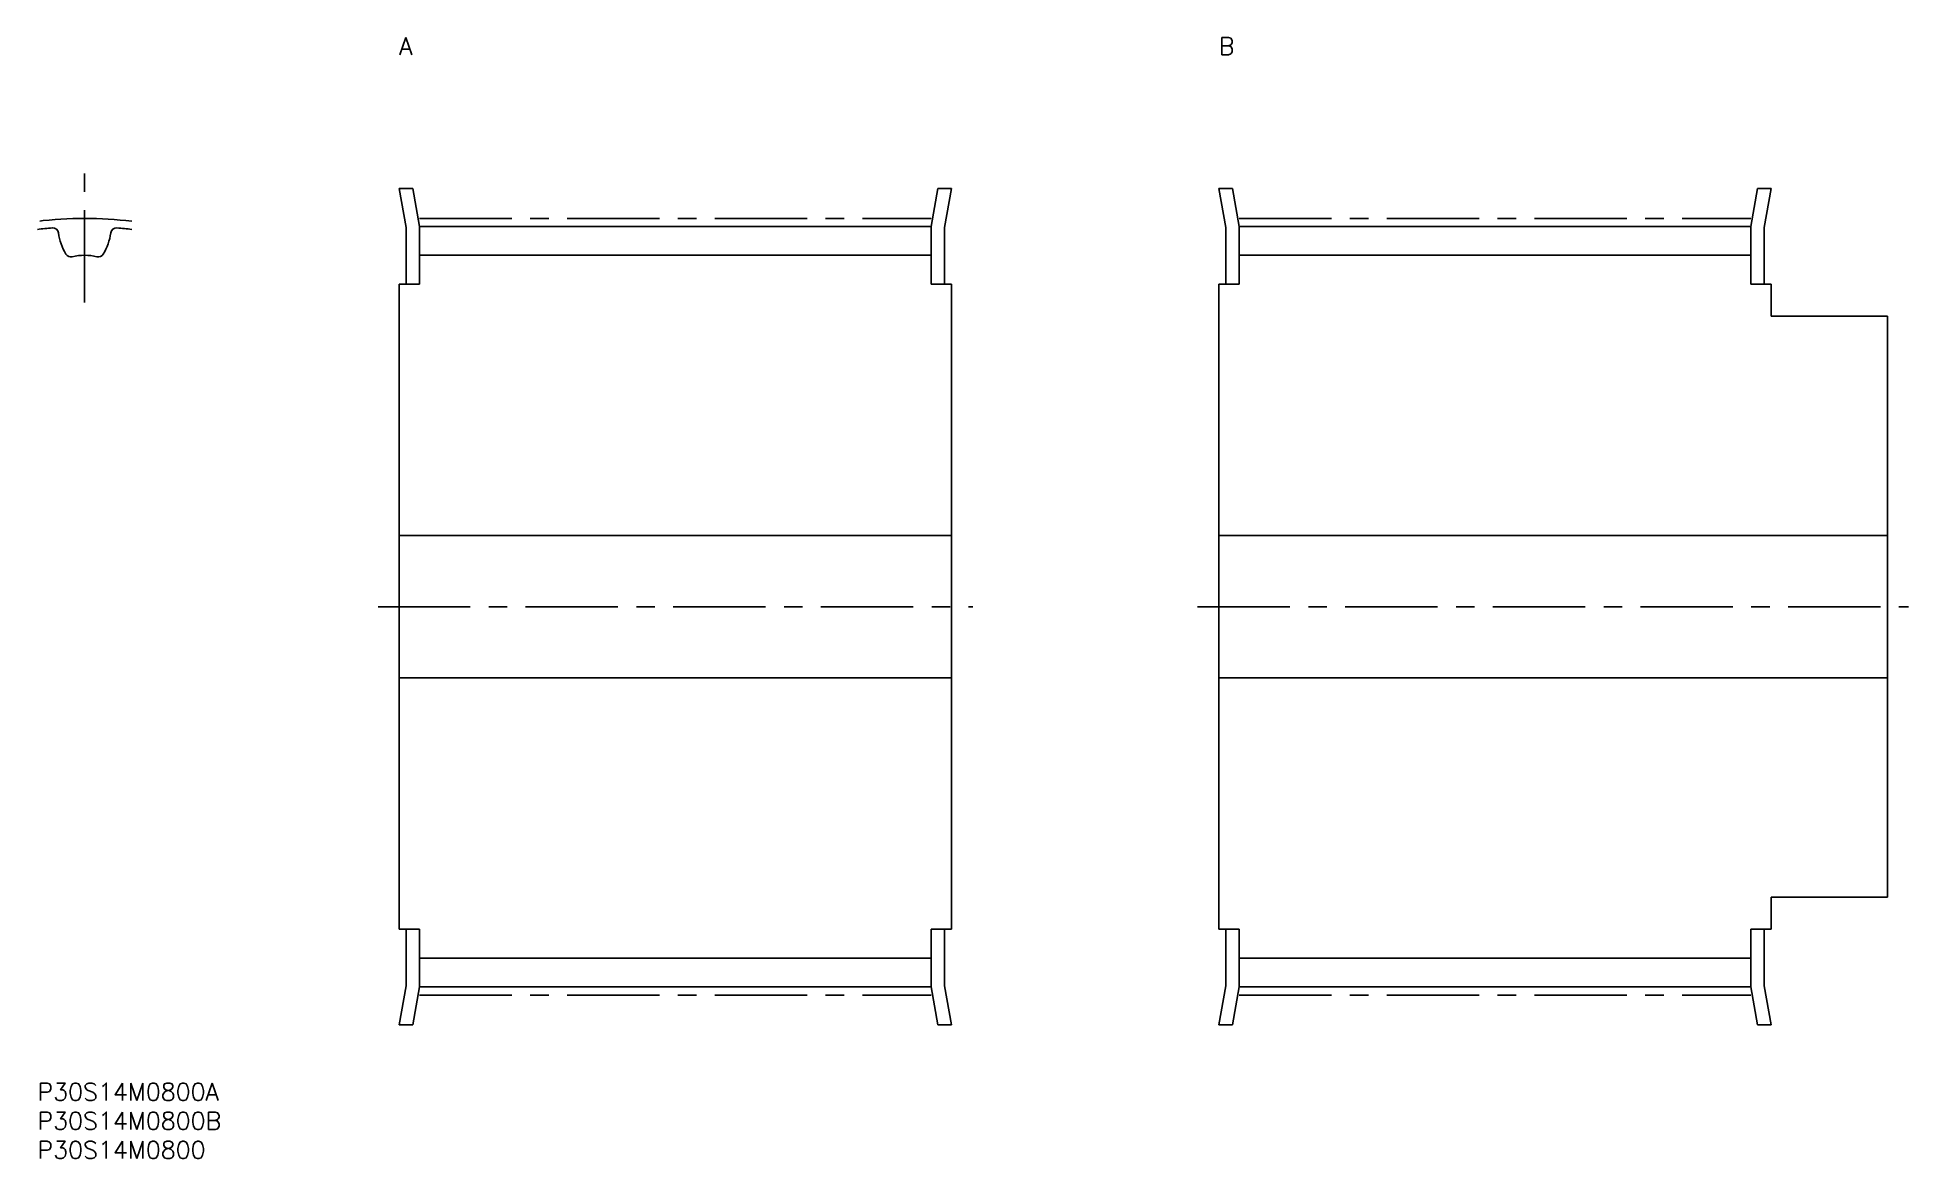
# Model space of a CAD drawing. Extents: x 0 to 322, y -13 to 180.
import ezdxf

# ---------------------------------------------------------------- set-up
doc = ezdxf.new("R2010")
doc.units = 0
doc.header["$LTSCALE"] = 0.5
doc.linetypes.add('CENTER', pattern=[50.8, 31.75, -6.35, 6.35, -6.35])
for name, color, linetype in [('MSM_CENTER', 1, 'CENTER'), ('MSM_CONTINUOUS', 7, 'CONTINUOUS'), ('MSM_PART_NUMBER', 7, 'CONTINUOUS')]:
    doc.layers.add(name, color=color, linetype=linetype)
doc.styles.get("Standard").update_dxf_attribs({"font": 'txt.shx', "height": 3, "bigfont": 'bigfont.shx'})

# ---------------------------------------------------------------- blocks, each defined once
blk = doc.blocks.new('*U31')
at = {"layer": 'MSM_PART_NUMBER'}
blk.add_text('P30S14M0800A', height=3, dxfattribs=at).set_placement((0, -3))
blk = doc.blocks.new('*U32')
at = {"layer": 'MSM_PART_NUMBER'}
blk.add_text('P30S14M0800B', height=3, dxfattribs=at).set_placement((0, -8))
blk = doc.blocks.new('*U33')
at = {"layer": 'MSM_PART_NUMBER'}
blk.add_text('P30S14M0800', height=3, dxfattribs=at).set_placement((0, -13))
blk = doc.blocks.new('*U34')
at = {"layer": 'MSM_PART_NUMBER'}
blk.add_text('A', height=3, dxfattribs=at).set_placement((62.24, 177))
blk = doc.blocks.new('*U35')
at = {"layer": 'MSM_PART_NUMBER'}
blk.add_text('B', height=3, dxfattribs=at).set_placement((203.24, 177))

msp = doc.modelspace()

# ---------------------------------------------------------------- linework, layer by layer
at = {"layer": 'MSM_CENTER'}
for p, q in [((8.12, 134.37), (8.12, 157.6)), ((65.74, 148.84), (153.74, 148.84)), ((206.74, 148.84), (294.74, 148.84)), ((58.59, 82), (160.89, 82)), ((199.59, 82), (321.89, 82)), ((65.74, 15.15), (153.74, 15.15)), ((206.74, 15.15), (294.74, 15.15))]:
    msp.add_line(p, q, dxfattribs=at)
msp.add_arc((8.12, 82), 66.84, 83.0221, 96.9779, dxfattribs=at)
at = {"layer": 'MSM_CONTINUOUS'}
for p, q in [((64.58, 154), (62.24, 154)), ((62.24, 154), (63.44, 147.25)), ((65.74, 147.45), (64.58, 154)), ((154.91, 154), (153.74, 147.45)), ((157.24, 154), (154.91, 154)), ((156.04, 147.25), (157.24, 154)), ((205.58, 154), (203.24, 154)), ((203.24, 154), (204.44, 147.25)), ((206.74, 147.45), (205.58, 154)), ((295.91, 154), (294.74, 147.45)), ((298.24, 154), (295.91, 154)), ((297.04, 147.25), (298.24, 154)), ((63.44, 147.25), (63.44, 137.5)), ((65.74, 137.5), (65.74, 147.45)), ((153.74, 147.45), (65.74, 147.45)), ((153.74, 147.45), (153.74, 137.5)), ((156.04, 137.5), (156.04, 147.25)), ((204.44, 147.25), (204.44, 137.5)), ((206.74, 137.5), (206.74, 147.45)), ((294.74, 147.45), (206.74, 147.45)), ((294.74, 147.45), (294.74, 137.5)), ((297.04, 137.5), (297.04, 147.25)), ((153.74, 142.5), (65.74, 142.5)), ((294.74, 142.5), (206.74, 142.5)), ((62.24, 137.5), (62.24, 26.5)), ((65.74, 137.5), (62.24, 137.5)), ((157.24, 137.5), (153.74, 137.5)), ((157.24, 26.5), (157.24, 137.5)), ((203.24, 137.5), (203.24, 26.5)), ((206.74, 137.5), (203.24, 137.5)), ((298.24, 137.5), (294.74, 137.5)), ((298.24, 132), (298.24, 137.5)), ((318.24, 132), (298.24, 132)), ((318.24, 32), (318.24, 132)), ((157.24, 94.25), (62.24, 94.25)), ((318.24, 94.25), (203.24, 94.25)), ((62.24, 69.75), (157.24, 69.75)), ((203.24, 69.75), (318.24, 69.75)), ((298.24, 26.5), (298.24, 32)), ((298.24, 32), (318.24, 32)), ((62.24, 26.5), (65.74, 26.5)), ((63.44, 26.5), (63.44, 16.75)), ((65.74, 16.55), (65.74, 26.5)), ((153.74, 26.5), (153.74, 16.55)), ((153.74, 26.5), (157.24, 26.5)), ((156.04, 16.75), (156.04, 26.5)), ((203.24, 26.5), (206.74, 26.5)), ((204.44, 26.5), (204.44, 16.75)), ((206.74, 16.55), (206.74, 26.5)), ((294.74, 26.5), (294.74, 16.55)), ((294.74, 26.5), (298.24, 26.5)), ((297.04, 16.75), (297.04, 26.5)), ((65.74, 21.5), (153.74, 21.5)), ((206.74, 21.5), (294.74, 21.5)), ((63.44, 16.75), (62.24, 10)), ((64.58, 10), (65.74, 16.55)), ((153.74, 16.55), (65.74, 16.55)), ((153.74, 16.55), (154.91, 10)), ((157.24, 10), (156.04, 16.75)), ((204.44, 16.75), (203.24, 10)), ((205.58, 10), (206.74, 16.55)), ((294.74, 16.55), (206.74, 16.55)), ((294.74, 16.55), (295.91, 10)), ((298.24, 10), (297.04, 16.75)), ((62.24, 10), (64.58, 10)), ((154.91, 10), (157.24, 10)), ((203.24, 10), (205.58, 10)), ((295.91, 10), (298.24, 10))]:
    msp.add_line(p, q, dxfattribs=at)
for centre, radius, start, end in [((8.12, 82), 65.45, 94.8726, 97.1274), ((2.65, 146.22), 1, 7.0117, 94.8726), ((12.67, 147.45), 9.1, 187.0117, 211.4746), ((3.57, 147.45), 9.1, 328.5254, 352.9883), ((13.6, 146.22), 1, 85.1274, 172.9883), ((8.12, 82), 65.45, 82.8726, 85.1274), ((5.76, 143.22), 1, 211.4746, 283.5027), ((8.12, 133.4), 9.1, 76.4973, 103.5027), ((10.48, 143.22), 1, 256.4973, 328.5254)]:
    msp.add_arc(centre, radius, start, end, dxfattribs=at)

# ---------------------------------------------------------------- block references
for name in ['*U34', '*U35', '*U31', '*U32', '*U33']:
    msp.add_blockref(name, (0, 0), dxfattribs=at)

doc.saveas('drawing.dxf')
